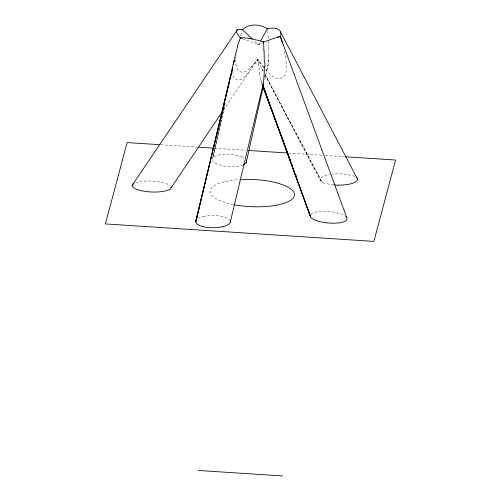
<?xml version="1.0" encoding="UTF-8"?>
<svg xmlns="http://www.w3.org/2000/svg" width="501" height="501" viewBox="0 0 501 501"><rect width="100%" height="100%" fill="white"/><g stroke="black" fill="none" stroke-linecap="round" stroke-linejoin="round"><path stroke-width="0.38" stroke-dasharray="2.5 1.88" d="M268.849 55.561L268.843 49.699M268.874 55.542A41.683 14.98 -80.1 0 1 268.736 58.949L268.029 65.28L264.829 79.584M268.711 58.968C267.697 62.669 268.999 69.138 264.929 71.392M236.096 55.467L236.165 54.809M223.302 111.26L212.793 157.953M224.479 105.93L224.987 103.644M225.187 103.575L213.006 157.683L215.605 155.943L219.964 154.69A14.842 4.785 2.4 0 1 230.278 154.302L236.128 155.172L241.551 156.869M212.374 158.792L221.229 120.083M221.404 119.326L223.665 109.456M223.834 108.698L224.36 106.419M242.572 38.727L258.491 44.57L259.587 42.61M263.77 67.447L257.865 59.519L248.615 72.401A43.186 34.707 -60.2 0 1 245.665 75.551C240.956 82.064 231.863 81.788 232.965 72.131M223.39 110.139L249.542 71.305M263.795 67.416L257.865 59.519L253.581 64.729L249.21 68.913A42.278 30.611 71.5 0 1 247.012 70.478C239.966 76.252 234.368 66.802 235.821 60.201A43.675 31.626 71.5 0 1 235.971 56.795M263.207 71.605L260.138 65.656L257.865 59.519L250.456 67.86M310.864 214.271L311.146 214.008A14.842 4.785 2.4 0 1 318.079 211.685L323.997 211.322L331.117 211.773A21.944 7.07 2.4 0 1 345.07 216.056M254.508 40.888L258.491 44.57L262.468 42.635M243.06 165.023L238.695 166.276A14.842 4.785 2.4 0 1 228.375 166.664L222.519 165.793L217.102 164.09M258.491 44.57L262.599 43.042M135.502 182.759L143.424 181.224A21.944 7.07 2.4 0 1 162.343 182.464L167.741 184.174L170.559 186.059M203.099 216.601L209.23 215.649L215.342 215.562A14.842 4.785 2.4 0 1 225.106 217.259L227.836 218.48L229.583 219.876M160.677 144.751L197.356 147.137M214.528 148.252L245.747 150.287M288.67 153.081L322.231 155.26M325.349 155.467L344.081 156.688M333.741 184.938L325.581 183.548A14.842 4.785 2.4 0 1 320.101 180.416L320.208 178.419L322.951 176.396A21.944 7.07 2.4 0 1 329.996 174.492M263.119 70.541L262.537 69.889A43.186 15.381 -80.1 0 1 261.365 68.123L260.996 67.46M265.63 69.608L267.584 71.687A43.186 40.781 14.9 0 0 270.772 74.605C276.934 81.594 286.81 78.895 286.171 68.956A41.683 39.347 15.6 0 0 286.296 65.55L285.889 59.45M265.662 69.576L266.595 70.66M265.042 75.056L321.999 182.113L264.728 74.023M265.06 74.73L319.895 179.84M261.848 83.936L260.345 78.1A43.186 9.82 87.8 0 1 259.706 74.33M260.796 80.317L261.365 82.59M284.518 51.284L285.301 55.392M259.706 74.33L257.865 59.519M268.035 35.94L268.342 39.635M268.43 40.875L268.718 45.904M233.504 204.608A42.297 13.627 2.4 0 1 210.126 190.468A42.297 13.627 2.4 0 1 239.465 179.608M285.382 55.379A93.067 87.969 13.5 0 1 285.958 59.444M240.518 35.759A159.913 115.806 71.4 0 1 241.72 32.158M268.185 46.549A93.067 32.477 -80.4 0 1 268.292 50.307M267.709 30.943A162.355 57.797 -80.2 0 1 268.204 35.696M197.814 218.699A21.944 7.07 2.4 0 1 203.124 216.607M354.927 176.59A14.842 4.785 2.4 0 0 351.852 175.425L346.335 174.317L339.227 173.841A21.944 7.07 2.4 0 0 332.357 174.179M217.133 164.084A21.944 7.07 2.4 0 1 212.831 157.959M241.52 156.882A21.944 7.07 2.4 0 1 244.331 158.448"/><path stroke-width="0.75" d="M264.309 66.689L264.209 72.958A41.683 9.337 87.9 0 1 264.046 76.327M264.071 76.365L263.369 83.097L230.272 222.194M233.397 64.829L233.929 61.41M234.744 57.296L237.706 46.117M246.285 162.167L263.301 86.404M234.186 60.032L195.772 222.262L197.369 224.279L200.926 226.045A14.842 4.785 2.4 0 0 210.677 227.742L216.783 227.654L222.914 226.702M221.649 114.209L195.709 221.974M222.012 112.687L223.108 108.122M223.471 106.6L229.665 80.73L195.747 221.11M230.034 79.208L231.124 74.643M231.487 73.121L232.765 67.792L230.015 79.171M263.257 83.567L262.85 84.537M310.319 215.092L310.338 216.532L311.779 218.254A21.944 7.07 2.4 0 0 326.164 222.795M260.689 40.656L267.284 28.914A16.915 8.955 -27.6 0 1 280.403 36.423A162.355 153.312 14.9 0 1 282.426 43.061M171.085 187.812L222.081 112.08M132.189 185.276L237.286 29.903M245.872 163.007L243.549 164.798M134.024 183.416L133.617 183.654A14.842 4.785 2.4 0 0 132.709 187.023L135.539 188.908L140.906 190.624A21.944 7.07 2.4 0 0 159.832 191.845L165.937 190.887L169.657 189.434A14.842 4.785 2.4 0 0 171.073 186.929M263.131 42.316L263.795 41.996A16.915 0.438 -20.1 0 1 280.403 36.423L277.667 37.437M338.213 185.132L334.637 185.007M159.894 144.701L127.116 142.566L105.41 223.928L373.884 241.394L395.59 160.038L345.646 156.788M198.139 147.188L213.745 148.202M248.865 150.488L287.111 152.98M198.415 470.47L282.633 475.95M326.157 222.807L333.271 223.258L339.183 222.895A14.842 4.785 2.4 0 0 346.116 220.572L346.936 219.488L346.917 218.054L280.241 36.366M267.284 28.914A16.915 12.494 12.7 0 0 242.559 29.847A16.915 5.292 34.1 0 0 240.405 37.932L241.532 38.345M242.559 29.847L252.517 39.047M345.815 216.607L346.78 217.76M280.61 32.045L357.539 179.133L357.025 180.823L354.483 182.571A21.944 7.07 2.4 0 1 338.213 185.12M290.931 161.76L262.292 84.995L310.188 215.655L262.693 84.688L310.476 216.827M291.513 163.307L292.878 166.965M295.615 174.285L296.429 176.484M230.141 220.747L230.31 221.329A21.944 7.07 2.4 0 1 222.889 226.69M357.539 179.133L357.319 178.556A14.842 4.785 2.4 0 0 356.618 177.698M264.096 50.701L264.309 62.431M240.912 179.527A42.297 13.627 2.4 0 1 294.375 195.828A42.297 13.627 2.4 0 1 234.186 204.74M240.405 37.932A16.915 2.699 13.4 0 1 263.795 41.996M237.58 46.092A162.355 130.454 -60.2 0 1 240.286 37.901M263.589 42.015A162.355 36.968 87.8 0 1 263.889 50.67M264.91 62.769A93.067 21.938 87.7 0 1 264.91 67.134M234.28 61.416A93.067 74.355 -60.6 0 1 235.101 57.321M195.753 221.974A21.944 7.07 2.4 0 1 196.561 219.726M246.223 160.727A21.944 7.07 2.4 0 1 245.828 163.007"/></g></svg>
